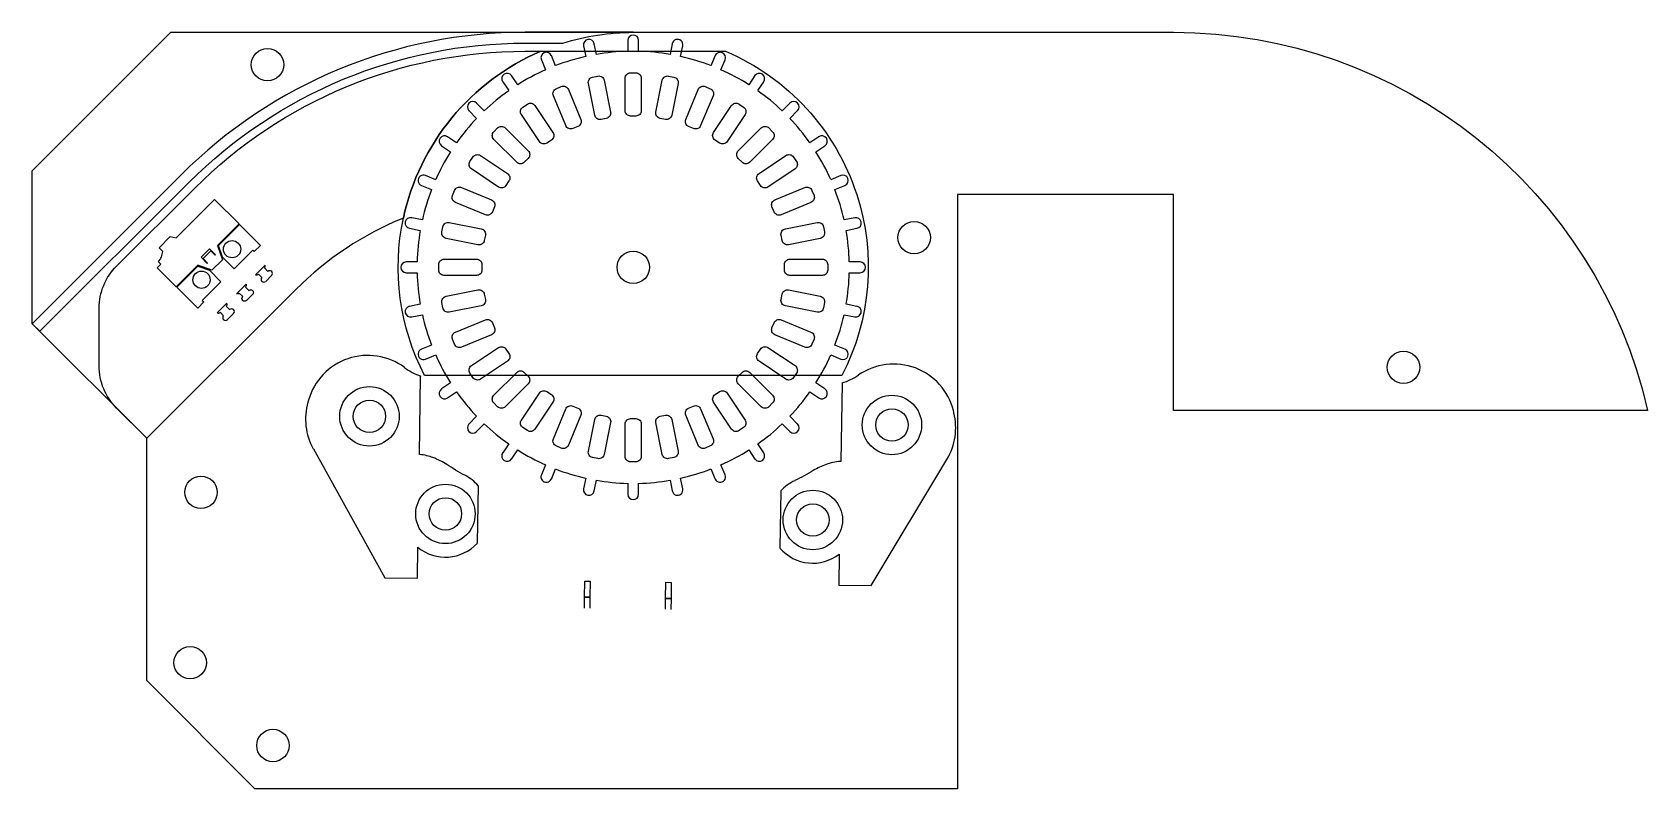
# Model space of a CAD drawing. Header units: millimetres. Extents: x -86 to 64, y -35 to 35.
import ezdxf

# ---------------------------------------------------------------- set-up
doc = ezdxf.new("R2010")
doc.units = ezdxf.units.MM
doc.layers.get('0').update_dxf_attribs({"linetype": 'CONTINUOUS'})

msp = doc.modelspace()

# ---------------------------------------------------------------- linework, layer by layer
for p, q in [((-34.59, 33.75), (-34.39, 32.76)), ((-33.41, 32.96), (-33.61, 33.94)), ((-30.5, 34.25), (-30.5, 33.24)), ((-29.5, 33.24), (-29.5, 34.25)), ((-26.39, 33.94), (-26.59, 32.96)), ((-25.61, 32.76), (-25.41, 33.75)), ((-38.5, 32.46), (-38.11, 31.53)), ((-37.19, 31.91), (-37.57, 32.84)), ((-22.43, 32.84), (-22.81, 31.91)), ((-21.89, 31.53), (-21.5, 32.46)), ((-42.08, 30.43), (-41.52, 29.6)), ((-40.69, 30.15), (-41.25, 30.99)), ((-18.75, 30.99), (-19.31, 30.15)), ((-18.48, 29.6), (-17.92, 30.43)), ((-43.78, 27.74), (-44.5, 28.45)), ((-15.5, 28.45), (-16.22, 27.74)), ((-45.2, 27.75), (-44.49, 27.03)), ((-15.51, 27.03), (-14.8, 27.75)), ((-47.74, 24.5), (-46.9, 23.94)), ((-46.35, 24.77), (-47.18, 25.33)), ((-12.82, 25.33), (-13.65, 24.77)), ((-13.1, 23.94), (-12.26, 24.5)), ((-48.28, 21.36), (-49.21, 21.75)), ((-10.79, 21.75), (-11.72, 21.36)), ((-77.81, 13.36), (-70.58, 20.58)), ((-49.59, 20.82), (-48.66, 20.44)), ((-11.34, 20.44), (-10.41, 20.82)), ((-50.69, 16.86), (-49.71, 16.66)), ((-49.51, 17.64), (-50.5, 17.84)), ((-9.5, 17.84), (-10.49, 17.64)), ((-10.29, 16.66), (-9.31, 16.86)), ((-69.98, 14.18), (-69.21, 14.96)), ((-69.21, 14.96), (-68.68, 14.43)), ((-69.45, 13.65), (-69.98, 14.18)), ((-69.1, 14.78), (-69.81, 14.08)), ((-69.81, 14.08), (-69.38, 13.65)), ((-68.68, 14.36), (-69.1, 14.78)), ((-49.99, 13.75), (-51, 13.75)), ((-9, 13.75), (-10.01, 13.75)), ((-64.06, 13.45), (-64.95, 12.56)), ((-64.69, 12.62), (-64.37, 12.3)), ((-63.8, 12.87), (-64.12, 13.19)), ((-64.01, 11.95), (-63.45, 12.52)), ((-51, 12.75), (-49.99, 12.75)), ((-10.01, 12.75), (-9, 12.75)), ((-67.6, 9.92), (-68.49, 9.03)), ((-68.22, 9.09), (-67.9, 8.77)), ((-67.34, 9.33), (-67.66, 9.65)), ((-67.55, 8.41), (-66.98, 8.98)), ((-49.71, 9.84), (-50.69, 9.64)), ((-9.31, 9.64), (-10.29, 9.84)), ((-50.5, 8.66), (-49.51, 8.86)), ((-10.49, 8.86), (-9.5, 8.66)), ((-48.66, 6.06), (-49.59, 5.68)), ((-10.41, 5.68), (-11.34, 6.06)), ((-49.21, 4.75), (-48.28, 5.14)), ((-11.72, 5.14), (-10.79, 4.75)), ((-49.79, -4.07), (-49.67, 3.19)), ((-46.9, 2.56), (-47.74, 2)), ((-47.18, 1.17), (-46.35, 1.73)), ((-13.65, 1.73), (-12.82, 1.17)), ((-12.26, 2), (-13.1, 2.56)), ((-10.67, 2.55), (-10.79, -4.71)), ((-60.04, 0.96), (-60.1, 0.78)), ((-44.49, -0.53), (-45.2, -1.25)), ((-44.5, -1.95), (-43.78, -1.24)), ((-16.22, -1.24), (-15.5, -1.95)), ((-14.8, -1.25), (-15.51, -0.53)), ((-0.33, -0.2), (-0.37, -0.01)), ((-59.6, -3.56), (-52.97, -15.48)), ((-41.52, -3.1), (-42.08, -3.93)), ((-41.25, -4.49), (-40.69, -3.65)), ((-19.31, -3.65), (-18.75, -4.49)), ((-17.92, -3.93), (-18.48, -3.1)), ((-38.11, -5.03), (-38.5, -5.96)), ((-37.57, -6.34), (-37.19, -5.41)), ((-22.81, -5.41), (-22.43, -6.34)), ((-21.5, -5.96), (-21.89, -5.03)), ((-7.98, -16.21), (-0.97, -4.52)), ((-44.42, -12.26), (-44.33, -6.97)), ((-34.39, -6.26), (-34.59, -7.25)), ((-33.61, -7.44), (-33.41, -6.46)), ((-30.5, -6.74), (-30.5, -7.75)), ((-29.5, -7.75), (-29.5, -6.74)), ((-26.59, -6.46), (-26.39, -7.44)), ((-25.41, -7.25), (-25.61, -6.26)), ((-16.34, -7.43), (-16.42, -12.72)), ((-49.97, -15.53), (-49.93, -12.65)), ((-10.93, -13.29), (-10.98, -16.17)), ((-52.97, -15.48), (-49.97, -15.53)), ((-10.98, -16.17), (-7.98, -16.21)), ((-34.52, -18.28), (-34.5, -17.28)), ((-34, -17.29), (-34.5, -17.28)), ((-34.5, -17.28), (-34, -17.29)), ((-34, -17.29), (-34.02, -18.29)), ((-27.02, -18.4), (-27, -17.4)), ((-26.5, -17.41), (-27, -17.4)), ((-27, -17.4), (-26.5, -17.41)), ((-26.5, -17.41), (-26.52, -18.41))]:
    msp.add_line(p, q)
for points in [[(0, 20), (0, -35), (-65, -35), (-75, -25), (-75, -2.57), (-85.61, 8.03), (-85.61, 22.18), (-72.78, 35), (20, 35, -0.350001), (63.87, 0), (20, 0), (20, 20)], [(-36.52, 34, -0.076251), (-30, 35), (-40, 35, 0.198912), (-71.82, 21.82), (-85.61, 8.03), (-84.9, 7.33), (-71.11, 21.11, -0.198912), (-40, 34)], [(-77.81, 0.23, -0.198912), (-79.42, 4.12), (-79.42, 9.47, -0.198912), (-77.81, 13.36), (-70.58, 20.58, -0.198912), (-40, 33.25), (-38.55, 33.25, 0.243656), (-51.27, 17.8, 0.100424), (-61.21, 11.21), (-75, -2.57)], [(-38.55, 33.25), (-21.45, 33.25, -0.216111), (-9.32, 20, -0.200965), (-10.69, 3.25), (-49.31, 3.25, -0.173884), (-51.27, 17.8, -0.243656)], [(-36.66, 29.98, -0.414214), (-36, 29.7), (-34.86, 26.93, -0.414214), (-35.13, 26.28), (-35.59, 26.09, -0.414214), (-36.24, 26.36), (-37.39, 29.13, -0.414214), (-37.12, 29.78)], [(-33.27, 30.95, -0.414214), (-32.68, 30.56), (-32.09, 27.62, -0.414214), (-32.49, 27.03), (-32.98, 26.93, -0.414214), (-33.56, 27.33), (-34.15, 30.27, -0.414214), (-33.76, 30.86)], [(-29.75, 31.25, -0.414214), (-29.25, 30.75), (-29.25, 27.75, -0.414214), (-29.75, 27.25), (-30.25, 27.25, -0.414214), (-30.75, 27.75), (-30.75, 30.75, -0.414214), (-30.25, 31.25)], [(-26.24, 30.86, -0.414214), (-25.85, 30.27), (-26.44, 27.33, -0.414214), (-27.02, 26.93), (-27.51, 27.03, -0.414214), (-27.91, 27.62), (-27.32, 30.56, -0.414214), (-26.73, 30.95)], [(-22.88, 29.78, -0.414214), (-22.61, 29.13), (-23.76, 26.36, -0.414214), (-24.41, 26.09), (-24.87, 26.28, -0.414214), (-25.14, 26.93), (-24, 29.7, -0.414214), (-23.34, 29.98)], [(-39.79, 28.36, -0.414214), (-39.1, 28.22), (-37.43, 25.72, -0.414214), (-37.57, 25.03), (-37.99, 24.75, -0.414214), (-38.68, 24.89), (-40.35, 27.38, -0.414214), (-40.21, 28.08)], [(-19.79, 28.08, -0.414214), (-19.65, 27.38), (-21.32, 24.89, -0.414214), (-22.01, 24.75), (-22.43, 25.03, -0.414214), (-22.57, 25.72), (-20.9, 28.22, -0.414214), (-20.21, 28.36)], [(-42.55, 26.15, -0.414214), (-41.84, 26.15), (-39.72, 24.03, -0.414214), (-39.72, 23.33), (-40.08, 22.97, -0.414214), (-40.78, 22.97), (-42.9, 25.09, -0.414214), (-42.9, 25.8)], [(-17.1, 25.8, -0.414214), (-17.1, 25.09), (-19.22, 22.97, -0.414214), (-19.92, 22.97), (-20.28, 23.33, -0.414214), (-20.28, 24.03), (-18.16, 26.15, -0.414214), (-17.45, 26.15)], [(-44.83, 23.46, -0.414214), (-44.13, 23.6), (-41.64, 21.93, -0.414214), (-41.5, 21.24), (-41.78, 20.82, -0.414214), (-42.47, 20.68), (-44.97, 22.35, -0.414214), (-45.11, 23.04)], [(-14.89, 23.04, -0.414214), (-15.03, 22.35), (-17.53, 20.68, -0.414214), (-18.22, 20.82), (-18.5, 21.24, -0.414214), (-18.36, 21.93), (-15.87, 23.6, -0.414214), (-15.17, 23.46)], [(-72.28, 11.46), (-74.04, 13.21), (-73.72, 13.53), (-73.94, 13.75, 0.174152), (-73.54, 14.73), (-73.87, 15.06), (-72.84, 16.1), (-72.28, 15.99), (-68.75, 19.52), (-66.48, 17.26), (-68.46, 15.28), (-68.02, 13.95), (-68.98, 13), (-70.3, 13.44)], [(-46.53, 20.37, -0.414214), (-45.88, 20.64), (-43.11, 19.49, -0.414214), (-42.84, 18.84), (-43.03, 18.38, -0.414214), (-43.68, 18.11), (-46.45, 19.25, -0.414214), (-46.73, 19.91)], [(-13.27, 19.91, -0.414214), (-13.55, 19.25), (-16.32, 18.11, -0.414214), (-16.97, 18.38), (-17.16, 18.84, -0.414214), (-16.89, 19.49), (-14.12, 20.64, -0.414214), (-13.47, 20.37)], [(-47.61, 17.01, -0.414214), (-47.02, 17.4), (-44.08, 16.81, -0.414214), (-43.68, 16.23), (-43.78, 15.74, -0.414214), (-44.37, 15.34), (-47.31, 15.93, -0.414214), (-47.7, 16.52)], [(-12.3, 16.52, -0.414214), (-12.69, 15.93), (-15.63, 15.34, -0.414214), (-16.22, 15.74), (-16.32, 16.23, -0.414214), (-15.92, 16.81), (-12.98, 17.4, -0.414214), (-12.39, 17.01)], [(-48, 13.5, -0.414214), (-47.5, 14), (-44.5, 14, -0.414214), (-44, 13.5), (-44, 13, -0.414214), (-44.5, 12.5), (-47.5, 12.5, -0.414214), (-48, 13)], [(-12, 13, -0.414214), (-12.5, 12.5), (-15.5, 12.5, -0.414214), (-16, 13), (-16, 13.5, -0.414214), (-15.5, 14), (-12.5, 14, -0.414214), (-12, 13.5)], [(-66.72, 10.8), (-65.83, 11.68, -0.293985), (-65.89, 11.42), (-65.57, 11.1, -1), (-65.22, 10.75), (-65.78, 10.18, -1), (-66.14, 10.54), (-66.45, 10.85, -0.293985)], [(-47.7, 9.98, -0.414214), (-47.31, 10.57), (-44.37, 11.16, -0.414214), (-43.78, 10.76), (-43.68, 10.27, -0.414214), (-44.08, 9.69), (-47.02, 9.1, -0.414214), (-47.61, 9.49)], [(-12.39, 9.49, -0.414214), (-12.98, 9.1), (-15.92, 9.69, -0.414214), (-16.32, 10.27), (-16.22, 10.76, -0.414214), (-15.63, 11.16), (-12.69, 10.57, -0.414214), (-12.3, 9.98)], [(-46.73, 6.59, -0.414214), (-46.45, 7.25), (-43.68, 8.39, -0.414214), (-43.03, 8.12), (-42.84, 7.66, -0.414214), (-43.11, 7.01), (-45.88, 5.86, -0.414214), (-46.53, 6.13)], [(-13.47, 6.13, -0.414214), (-14.12, 5.86), (-16.89, 7.01, -0.414214), (-17.16, 7.66), (-16.97, 8.12, -0.414214), (-16.32, 8.39), (-13.55, 7.25, -0.414214), (-13.27, 6.59)], [(-45.11, 3.46, -0.414214), (-44.97, 4.15), (-42.47, 5.82, -0.414214), (-41.78, 5.68), (-41.5, 5.26, -0.414214), (-41.64, 4.57), (-44.13, 2.9, -0.414214), (-44.83, 3.04)], [(-15.17, 3.04, -0.414214), (-15.87, 2.9), (-18.36, 4.57, -0.414214), (-18.5, 5.26), (-18.22, 5.68, -0.414214), (-17.53, 5.82), (-15.03, 4.15, -0.414214), (-14.89, 3.46)], [(-42.9, 0.7, -0.414214), (-42.9, 1.41), (-40.78, 3.53, -0.414214), (-40.08, 3.53), (-39.72, 3.17, -0.414214), (-39.72, 2.47), (-41.84, 0.35, -0.414214), (-42.55, 0.35)], [(-17.45, 0.35, -0.414214), (-18.16, 0.35), (-20.28, 2.47, -0.414214), (-20.28, 3.17), (-19.92, 3.53, -0.414214), (-19.22, 3.53), (-17.1, 1.41, -0.414214), (-17.1, 0.7)], [(-40.21, -1.58, -0.414214), (-40.35, -0.88), (-38.68, 1.61, -0.414214), (-37.99, 1.75), (-37.57, 1.47, -0.414214), (-37.43, 0.78), (-39.1, -1.72, -0.414214), (-39.79, -1.86)], [(-20.21, -1.86, -0.414214), (-20.9, -1.72), (-22.57, 0.78, -0.414214), (-22.43, 1.47), (-22.01, 1.75, -0.414214), (-21.32, 1.61), (-19.65, -0.88, -0.414214), (-19.79, -1.58)], [(-37.12, -3.28, -0.414214), (-37.39, -2.63), (-36.24, 0.14, -0.414214), (-35.59, 0.41), (-35.13, 0.22, -0.414214), (-34.86, -0.43), (-36, -3.2, -0.414214), (-36.66, -3.48)], [(-23.34, -3.48, -0.414214), (-24, -3.2), (-25.14, -0.43, -0.414214), (-24.87, 0.22), (-24.41, 0.41, -0.414214), (-23.76, 0.14), (-22.61, -2.63, -0.414214), (-22.88, -3.28)], [(-33.76, -4.36, -0.414214), (-34.15, -3.77), (-33.56, -0.83, -0.414214), (-32.98, -0.43), (-32.49, -0.53, -0.414214), (-32.09, -1.12), (-32.68, -4.06, -0.414214), (-33.27, -4.45)], [(-30.25, -4.75, -0.414214), (-30.75, -4.25), (-30.75, -1.25, -0.414214), (-30.25, -0.75), (-29.75, -0.75, -0.414214), (-29.25, -1.25), (-29.25, -4.25, -0.414214), (-29.75, -4.75)], [(-26.73, -4.45, -0.414214), (-27.32, -4.06), (-27.91, -1.12, -0.414214), (-27.51, -0.53), (-27.02, -0.43, -0.414214), (-26.44, -0.83), (-25.85, -3.77, -0.414214), (-26.24, -4.36)]]:
    msp.add_lwpolyline(points, format="xyb", close=True)
for points in [[(-64.5, 15.28), (-65.07, 14.71), (-65.21, 14.85), (-66.94, 13.12), (-68.01, 14.19), (-68.37, 15.27), (-66.43, 17.21)], [(-68.15, 11.92), (-69.88, 10.19), (-69.74, 10.05), (-70.3, 9.48), (-72.23, 11.41), (-70.29, 13.35), (-69.21, 12.99)], [(-34, -17.29), (-34.5, -17.28), (-34.48, -15.78), (-33.98, -15.79)], [(-26.5, -17.41), (-27, -17.4), (-26.98, -15.9), (-26.48, -15.91)]]:
    msp.add_lwpolyline(points, close=True)
for centre, radius in [((-63.84, 32), 1.5), ((-4, 16), 1.5), ((-67.12, 14.93), 0.8), ((-30, 13.25), 1.5), ((-30, 13.25), 1.5), ((-30, 13.25), 1.5), ((-69.95, 12.1), 0.8), ((41.28, 4), 1.5), ((-54.41, -0.54), 2.75), ((-54.41, -0.54), 1.5), ((-6.06, -1.34), 2.75), ((-6.06, -1.34), 1.5), ((-70, -7.57), 1.5), ((-47.38, -9.57), 2.75), ((-13.38, -10.13), 2.75), ((-47.38, -9.57), 1.5), ((-13.38, -10.13), 1.5), ((-71, -23.34), 1.5), ((-63.34, -31), 1.5)]:
    msp.add_circle(centre, radius)
for centre, radius, start, end in [((-30, 34.25), 0.5, 0, 180), ((-38.04, 32.65), 0.5, 22.5, 202.5), ((-34.1, 33.85), 0.5, 11.25, 191.25), ((-30, 13.25), 20, 91.4325, 99.8175), ((-30, 13.25), 20, 80.1825, 88.5675), ((-25.9, 33.85), 0.5, -11.25, 168.75), ((-21.96, 32.65), 0.5, -22.5, 157.5), ((-30, 13.25), 20, 113.9325, 122.3175), ((-30, 13.25), 20, 102.6825, 111.0675), ((-30, 13.25), 20, 68.9325, 77.3175), ((-30, 13.25), 20, 57.6825, 66.0675), ((-41.67, 30.71), 0.5, 33.75, 213.75), ((-18.33, 30.71), 0.5, -33.75, 146.25), ((-44.85, 28.1), 0.5, 45, 225), ((-30, 13.25), 20, 125.1825, 133.5675), ((-30, 13.25), 20, 46.4325, 54.8175), ((-15.15, 28.1), 0.5, -45, 135), ((-30, 13.25), 20, 136.4325, 144.8175), ((-30, 13.25), 20, 35.1825, 43.5675), ((-47.46, 24.92), 0.5, 56.25, 236.25), ((-12.54, 24.92), 0.5, -56.25, 123.75), ((-30, 13.25), 20, 147.6825, 156.0675), ((-30, 13.25), 20, 23.9325, 32.3175), ((-49.4, 21.29), 0.5, 67.5, 247.5), ((-10.6, 21.29), 0.5, -67.5, 112.5), ((-30, 13.25), 20, 158.9325, 167.3175), ((-30, 13.25), 20, 12.6825, 21.0675), ((-50.6, 17.35), 0.5, 78.75, 258.75), ((-30, 13.25), 20, 170.1825, 178.5675), ((-30, 13.25), 20, 1.4325, 9.8175), ((-9.4, 17.35), 0.5, -78.75, 101.25), ((-69.42, 13.69), 0.05, 225, 315.0005), ((-68.71, 14.4), 0.05, -44.9995, 45), ((-51, 13.25), 0.5, 90, 270), ((-9, 13.25), 0.5, -90, 90), ((-64.86, 12.8), 0.25, 249.4698, 315), ((-64.19, 12.13), 0.25, 135, 315), ((-64.3, 13.36), 0.25, -45, 20.5302), ((-63.63, 12.69), 0.25, -45, 135), ((-30, 13.25), 20, 181.4325, 189.8175), ((-30, 13.25), 20, 350.1825, 358.5675), ((-68.4, 9.26), 0.25, 249.4698, 315), ((-67.83, 9.83), 0.25, -45, 20.5302), ((-67.16, 9.16), 0.25, -45, 135), ((-50.6, 9.15), 0.5, 101.25, 281.25), ((-9.4, 9.15), 0.5, -101.25, 78.75), ((-67.73, 8.59), 0.25, 135, 315), ((-30, 13.25), 20, 192.6825, 201.0675), ((-30, 13.25), 20, 338.9325, 347.3175), ((-54.56, -0.6), 5.7, 53.4952, 164.0622), ((-49.4, 5.21), 0.5, 112.5, 292.5), ((-30, 13.25), 20, 203.9325, 212.3175), ((-30, 13.25), 20, 327.6825, 336.0675), ((-10.6, 5.21), 0.5, -112.5, 67.5), ((-47.9, 8.4), 5.5, 233.4952, 251.2635), ((-12.27, 7.82), 5.5, 286.8609, 304.6292), ((-5.9, -1.4), 5.7, 14.0622, 124.6292), ((-47.46, 1.58), 0.5, 123.75, 303.75), ((-30, 13.25), 20, 215.1825, 223.5675), ((-30, 13.25), 20, 316.4325, 324.8175), ((-12.54, 1.58), 0.5, -123.75, 56.25), ((-54.62, -0.79), 5.7, 164.0622, 209.0622), ((-44.85, -1.6), 0.5, 135, 315), ((-30, 13.25), 20, 226.4325, 234.8175), ((-30, 13.25), 20, 305.1825, 313.5675), ((-15.15, -1.6), 0.5, -135, 45), ((-5.86, -1.59), 5.7, -30.9378, 14.0622), ((-41.67, -4.21), 0.5, 146.25, 326.25), ((-30, 13.25), 20, 237.6825, 246.0675), ((-30, 13.25), 20, 293.9325, 302.3175), ((-18.33, -4.21), 0.5, -146.25, 33.75), ((-38.04, -6.15), 0.5, 157.5, 337.5), ((-30, 13.25), 20, 248.9325, 257.3175), ((-30, 13.25), 20, 282.6825, 291.0675), ((-21.96, -6.15), 0.5, -157.5, 22.5), ((-47.38, -9.57), 4, 40.4718, 63.3933), ((-34.1, -7.35), 0.5, 168.75, 348.75), ((-30, 13.25), 20, 260.1825, 268.5675), ((-30, 13.25), 20, 271.4325, 279.8175), ((-25.9, -7.35), 0.5, -168.75, 11.25), ((-13.38, -10.13), 4, 114.7311, 137.6526), ((-30, -7.75), 0.5, 180, 360), ((-47.38, -9.57), 4, 230.38, 317.6526), ((-13.38, -10.13), 4, 220.4718, 307.7444)]:
    msp.add_arc(centre, radius, start, end)
for points, knots in [([(-45.58, -5.99), (-46.17, -5.7), (-46.72, -5.33), (-47.67, -4.75), (-48.08, -4.53), (-48.87, -4.23), (-49.29, -4.11), (-49.78, -4.07), (-49.78, -4.07), (-49.79, -4.07)], [0, 0, 0, 0, 0.195064, 0.195064, 0.3411092, 0.3411092, 0.4518948, 0.4518948, 0.4526762, 0.4526762, 0.4526762, 0.4526762]), ([(-10.79, -4.71), (-10.79, -4.71), (-10.8, -4.71), (-11.32, -4.74), (-11.78, -4.85), (-12.56, -5.14), (-12.95, -5.34), (-13.89, -5.86), (-14.46, -6.22), (-15.05, -6.49)], [-0.0010407, -0.0010407, -0.0010407, -0.0010407, 0, 0, 0.1569255, 0.1569255, 0.3326728, 0.3326728, 0.5865719, 0.5865719, 0.5865719, 0.5865719])]:
    msp.add_open_spline(points, degree=3, knots=knots)

doc.saveas('drawing.dxf')
